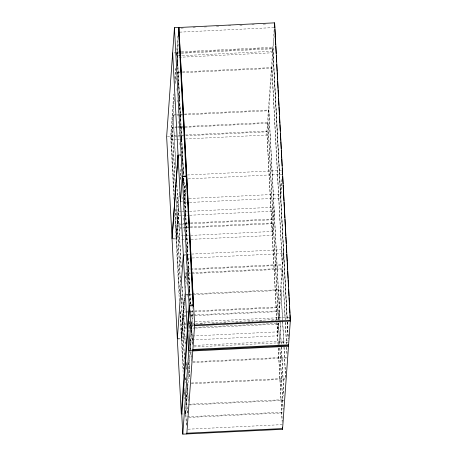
<?xml version="1.0" encoding="UTF-8"?>
<svg xmlns="http://www.w3.org/2000/svg" width="457" height="457" viewBox="0 0 457 457"><rect width="100%" height="100%" fill="white"/><g stroke="black" fill="none" stroke-linecap="round" stroke-linejoin="round"><path stroke-width="0.34" stroke-dasharray="2.29 1.71" d="M173.968 199.212L170.65 136.477L173.7 93.936M174.82 78.336L175.579 67.699M176.493 54.937L176.648 52.806L176.802 55.657M177.859 35.892L176.659 52.641L176.813 55.486M174.22 195.527L171.095 136.454L174.1 94.582M174.962 82.528L175.928 69.053M176.893 55.583L178.201 37.308M174.254 99.226L171.358 139.642L176.322 139.402M175.374 83.625L175.934 75.828M177.099 59.519L177.253 57.393L272.983 52.749L267.088 135.004L184.12 139.025M178.213 44.038L177.362 55.891L178.778 55.823M172.032 238.611L176.036 238.417L179.39 191.614M180.258 179.561L181.069 168.216M179.327 300.706L176.059 238.851L179.367 192.763M180.332 179.293L181.092 168.656M185.662 185.119L184.531 201.611L184.794 206.575M185.862 185.485L184.908 198.732L188.455 198.561M186.216 187.33L185.119 202.674L186.536 202.605M177.316 338.58L181.32 338.386L184.525 293.714M185.639 278.113L186.25 269.601M183.326 376.339L181.343 338.82L184.497 294.856M185.662 278.553L186.222 270.75M184.508 298.227L181.76 336.518L186.016 336.312M185.673 281.918L186.285 273.412M187.353 258.519L187.656 254.263L191.203 254.092M184.868 300.038L181.972 340.454L185.513 340.282M185.731 287.984L186.804 273.035L282.529 268.39L285.237 319.546M187.713 260.33L187.867 258.205L191.409 258.028M185.616 409.598L185.308 413.853L185.159 411.02M185.662 408.889L187.187 387.616M187.393 384.783L187.901 377.688M187.953 376.979L189.626 353.581M189.678 352.873L189.883 350.033M189.935 349.325L190.186 345.783M190.238 345.075L191.203 331.599M191.369 329.32L191.666 325.127M191.717 324.43L192.968 306.984M185.799 414.705L190.329 351.536M190.38 350.827L193.06 313.445M276.753 319.706L266.825 131.816L274.183 29.179M274.189 35.903L273.092 51.247L181.618 55.685M281.689 179.447L280.638 194.088L189.164 198.527M282.197 179.201L280.844 198.03L189.375 202.462M278.153 322.659L277.49 331.873L190.98 336.072M278.353 319.82L283.386 249.619L191.911 254.058M278.616 323.048L277.696 335.815L190.478 340.042M278.816 320.214L283.591 253.561L192.123 257.994M180.978 28.14L183.817 28.003M193.037 27.557L195.87 27.42M204.382 27.003L207.924 26.832M216.435 26.42L219.274 26.283M228.489 25.838L231.328 25.701M239.834 25.284L242.673 25.146M251.893 24.701L254.726 24.564M263.238 24.152L266.779 23.981M179.772 32.144L274.788 27.54M178.573 51.887L177.156 51.955L183.663 175.082M181.406 51.75L272.88 47.311L287.247 319.186M178.516 52.635L177.099 52.704L183.571 175.117M181.355 52.498L272.829 48.059L287.156 319.226M173.98 52.938L175.979 52.841M178.464 53.383L177.048 53.452L183.48 175.157M181.303 53.246L272.772 48.808L287.065 319.26M177.607 72.155L179.738 72.052M182.572 71.915L271.921 67.579L282.323 264.454L192.266 268.825M177.556 72.909L179.681 72.8M182.52 72.663L271.864 68.333L282.272 265.203L190.798 269.641M175.985 114.507L173.152 114.644L175.968 167.948M176.693 114.473L179.532 114.336M180.241 114.301L183.788 114.13M184.497 114.096L268.876 110L279.284 306.876L194.899 310.966M174.517 115.324L173.094 115.393L175.951 169.41M177.35 115.187L179.481 115.084M180.189 115.05L183.731 114.878M184.439 114.844L268.825 110.748L279.227 307.624L190.592 311.925M177.219 126.903L172.255 127.143L175.214 183.183M177.927 126.869L180.052 126.766M180.761 126.732L184.308 126.56M185.016 126.526L267.985 122.499L273.08 218.966L190.118 222.993M177.162 127.652L172.198 127.891L175.122 183.223M177.876 127.617L180.001 127.514M180.709 127.48L184.257 127.309M184.965 127.275L267.928 123.253L273.029 219.72L188.644 223.81M184.622 135.055L171.152 135.706L174.231 194.071M185.331 135.021L266.877 131.062L276.845 319.672M167.313 136.643L170.65 136.477M171.095 136.454L177.476 136.146M178.19 136.112L183.148 135.872M185.988 135.735L266.825 131.816M177.03 139.368L179.155 139.265M179.869 139.231L183.411 139.059M178.698 154.906L180.698 154.809M178.721 155.346L182.057 155.18M187.319 174.991L281.626 170.415M188.238 178.893L282.546 174.317M180.504 201.366L182.509 201.269M181.029 211.722L178.196 211.859L176.453 236.115L182.84 235.801M181.737 211.688L184.577 211.551M185.285 211.517L188.832 211.345M189.541 211.311L273.92 207.215L272.183 231.471L190.638 235.424M189.038 215.281L178.401 215.801L176.665 240.051L184.462 239.674M189.746 215.247L274.131 211.157L272.395 235.406L189.427 239.434M180.189 223.473L177.35 223.61L175.928 196.659M183.023 223.336L185.154 223.233M185.862 223.199L189.409 223.027M180.846 224.193L177.299 224.364L175.951 198.829M181.555 224.159L183.68 224.05M184.388 224.016L187.936 223.844M189.615 226.963L177.562 227.552L180.521 283.586M190.323 226.929L273.286 222.907L278.387 319.374L189.038 323.71M189.564 227.717L177.505 228.3L180.504 285.048M190.272 227.683L273.235 223.656L278.33 320.123M183.548 235.766L185.673 235.663M186.382 235.629L189.929 235.458M173.392 238.982L176.059 238.851M185.171 239.639L188.718 239.468M183.977 254.875L185.982 254.778M184 255.314L185.336 255.246M188.01 269.03L191.557 268.859M186.542 269.847L190.083 269.676M188.17 273.72L282.477 269.144L285.145 319.586M185.285 294.245L187.41 294.142M188.118 294.108L191.666 293.937M192.374 293.902L281.009 289.601L282.7 321.574M185.936 294.959L193.031 294.616M193.739 294.582L280.958 290.349L282.535 320.191M187.81 311.308L183.554 311.52L182.24 286.642M190.643 311.171L194.191 311M187.753 312.062L183.503 312.268L182.149 286.682M185.89 315.353L183.76 315.456L185.336 345.298M190.855 315.113L192.98 315.01M193.688 314.976L279.49 310.811L280.055 321.471M185.833 316.101L183.708 316.204L185.245 345.338M190.798 315.861L194.345 315.69M195.053 315.656L279.438 311.56L279.89 320.089M195.076 321.768L290.092 317.164M186.205 323.847L182.657 324.019L181.121 294.936M186.148 324.596L182.606 324.767L181.103 296.393M188.987 324.459L192.534 324.287M200.332 323.91L204.587 323.705M212.385 323.322L217.349 323.082M223.73 322.773L227.986 322.568M235.789 322.191L240.748 321.945M247.843 321.602L252.807 321.362M259.188 321.054L263.443 320.848M271.241 320.466L276.205 320.226M186.41 327.783L182.869 327.955L184.519 359.219M189.249 327.646L193.5 327.441M194.214 327.406L278.593 323.31L279.718 344.629M186.359 328.532L182.811 328.703L184.502 360.676M189.192 328.394L194.865 328.12M195.573 328.086L278.542 324.064L279.627 344.664M187.313 330.211L189.981 330.08M187.798 331.148L189.129 331.079M189.798 331.051L191.803 330.954M178.002 338.985L181.343 338.82M194.082 345.446L287.687 340.905M193.979 346.943L288.287 342.373M192.911 361.778L286.516 357.237M192.86 362.532L286.459 357.991M191.392 382.989L284.997 378.447M191.34 383.737L284.94 379.196M188.455 404.268L284.185 399.624M189.821 404.948L284.128 400.372M181.303 414.048L183.303 413.951M187.559 416.767L282.58 412.157M188.924 417.447L282.523 412.911M188.084 429.197L282.392 424.622M287.402 322.031L288.264 338.403M287.31 322.071L288.173 338.443M287.219 322.111L288.081 338.477M285.385 322.391L286.51 343.704M286.699 347.257L287.076 354.364M285.294 322.431L286.419 343.744M286.608 347.297L286.985 354.404M282.74 322.282L283.866 343.601M284.054 347.154L285.705 378.413M282.569 320.905L283.774 343.641M283.963 347.194L285.574 377.745M280.09 322.179L281.255 344.207M281.403 347.046L283.923 394.648M279.924 320.797L281.164 344.247M281.312 347.086L283.906 396.11M279.907 348.177L283.134 409.283M279.815 348.217L283.049 409.323M276.993 322.516L278.159 344.578M278.347 348.137L282.186 420.731M276.902 322.556L278.067 344.618M278.256 348.177L282.209 422.908M183.811 177.927L190.466 303.899M190.809 310.309L191.18 317.426M191.369 320.985L192.5 342.333M183.72 177.967L190.375 303.939M190.792 311.771L191.089 317.461M191.352 322.442L192.523 344.509M183.628 178.002L190.283 303.979M190.809 313.942L190.997 317.501M191.449 326.041L192.506 345.972M177.076 60.461L177.373 66.145M177.676 71.829L177.939 76.805M178.236 82.489L178.498 87.464M178.801 93.148L179.104 98.838M179.367 103.808L179.664 109.497M179.927 114.473L180.264 120.865M180.526 125.841L180.789 130.816M181.092 136.5L181.355 141.476M181.657 147.16L181.955 152.844M182.217 157.819L182.52 163.509M182.783 168.479L183.08 174.168M183.383 179.852L183.685 185.536M183.948 190.512L184.245 196.196M185.096 212.254L185.359 217.218M185.656 222.89L185.959 228.569M186.222 233.533L186.519 239.211M186.782 244.175L187.119 250.562M187.381 255.526L187.644 260.49M187.947 266.168L188.244 271.841M188.507 276.811L188.804 282.483M189.067 287.447L189.369 293.126M189.666 298.798L189.929 303.768M177.099 61.364L177.362 66.351M177.664 72.057L177.927 77.044M178.23 82.746L178.493 87.738M178.796 93.439L179.098 99.14M179.361 104.133L179.664 109.834M179.927 114.827L180.229 120.528M180.526 126.229L180.755 130.508M181.092 136.923L181.355 141.916M181.657 147.617L181.96 153.318M182.246 158.739L182.509 163.715M182.811 169.398L183.074 174.38M183.371 180.064L183.674 185.753M183.937 190.729L184.2 195.705M184.502 201.394L184.799 207.078M185.102 212.768L185.325 217.035M185.668 223.433L185.93 228.409M186.228 234.098L186.49 239.074M186.793 244.758L187.09 250.447M187.341 255.149L187.638 260.816M187.941 266.477L188.238 272.138M188.501 277.096L188.798 282.757M189.101 288.418L189.364 293.377M189.661 299.038L189.923 303.991M189.358 321.351L189.655 327.035M190.255 338.403L191.386 359.716M176.402 77.953L176.511 80.084M176.962 88.612L177.076 90.743M177.562 99.98L177.676 102.117M178.127 110.645L178.241 112.776M178.693 121.305L178.801 123.436M179.253 131.964L179.367 134.101M179.818 142.63L179.932 144.76M180.418 153.998L180.532 156.128M180.983 164.657L181.092 166.794M181.543 175.322L181.623 176.745M182.709 197.355L182.783 198.778M183.274 208.015L183.388 210.146M183.8 217.966L183.948 220.805M184.4 229.334L184.514 231.471M184.999 240.708L185.074 242.13M185.525 250.659L185.639 252.79M186.09 261.318L186.239 264.163M187.239 283.02L187.387 285.865M187.838 294.388L187.953 296.524M189.267 321.391L189.638 328.497M190.238 339.865L191.369 361.179M188.884 362.452L189.712 378.082M188.798 362.492L189.661 378.836M176.87 185.005L181.298 268.876M186.239 362.35L186.616 369.45M187.364 383.663L188.307 401.423M176.779 185.045L181.206 268.91M186.222 363.806L186.525 369.49M187.387 385.834L188.215 401.463M185.496 377.688L185.645 380.532M186.393 394.739L187.37 413.214M185.405 377.728L185.668 382.703M186.302 394.779L187.353 414.676M175.025 209.015L179.498 293.708M180.441 311.503L183.486 369.153M184.502 388.37L184.805 394.06M185.668 410.432L186.456 425.376M174.934 209.055L179.407 293.748M180.349 311.543L183.394 369.187M184.525 390.541L184.714 394.1M185.616 411.18L186.365 425.416M174.797 214.893L176.036 238.417M179.932 312.08L181.32 338.386M184.222 393.323L184.525 398.99"/><path stroke-width="0.69" d="M172.643 53.001L166.645 136.672L172.032 238.611L178.03 154.94M186.233 177.882L178.464 27.517L174.454 27.711L172.655 52.835L187.301 330.377L181.303 414.048L177.339 339.014L183.308 254.909M178.453 33.824L178.904 27.494L274.634 22.85L290.355 320.351L282.546 429.312L182.811 434.15L181.795 414.899L189.604 305.939L193.608 305.744M178.761 36.366L179.058 32.179M178.053 155.374L172.055 239.045L177.316 338.58M180.526 201.805L182.303 176.242L174.454 27.711M186.21 180.601L186.61 175.025M186.519 183.148L186.816 178.961M187.313 330.211L189.112 305.082L182.326 176.676L186.336 176.482L193.02 306.287M182.811 434.15L190.62 325.184L189.604 305.939M186.816 433.956L194.631 324.99L178.904 27.494M274.434 25.695L274.634 22.85M282.186 172.472L282.34 170.381M289.944 319.254L290.092 317.164M179.487 55.788L180.909 55.72M182.303 176.242L186.313 176.048M187.244 202.565L188.661 202.497M189.112 305.082L193.117 304.888M190.62 325.184L290.355 320.351M194.573 325.744L290.304 321.1L289.967 314.69M192.877 349.451L288.601 344.807M288.55 345.561L188.815 350.393L187.798 331.148M192.768 350.953L288.493 346.309L288.418 344.886M186.873 433.207L282.597 428.563L282.529 427.249M274.583 23.598L274.806 27.871M274.88 29.294L275.257 36.411M275.331 37.834L275.708 44.952M275.782 46.374L276.159 53.492M276.274 55.628L276.611 62.032M276.725 64.169L277.102 71.286M277.176 72.709L277.553 79.826M277.627 81.249L278.005 88.367M278.079 89.789L278.456 96.907M278.53 98.329L278.907 105.447M278.981 106.869L279.393 114.701M279.473 116.124L279.85 123.241M279.924 124.664L280.261 131.068M280.375 133.204L280.752 140.322M280.827 141.744L281.204 148.862M281.278 150.284L281.655 157.402M281.729 158.825L282.106 165.942M282.215 168.079L282.557 174.483M282.666 176.619L283.043 183.737M283.117 185.159L283.494 192.277M283.569 193.699L283.946 200.817M284.02 202.24L284.397 209.357M284.471 210.78L284.848 217.898M284.922 219.32L285.339 227.152M285.414 228.574L285.791 235.692M285.865 237.114L286.202 243.524M286.316 245.655L286.693 252.772M286.768 254.195L287.145 261.313M287.219 262.735L287.596 269.853M287.67 271.281L288.047 278.393M288.121 279.821L288.498 286.933M288.613 289.07L288.984 296.187M289.064 297.61L289.435 304.728M289.515 306.15L289.887 313.268M282.432 427.175L282.546 429.312M178.853 28.243L193.522 305.813"/></g></svg>
